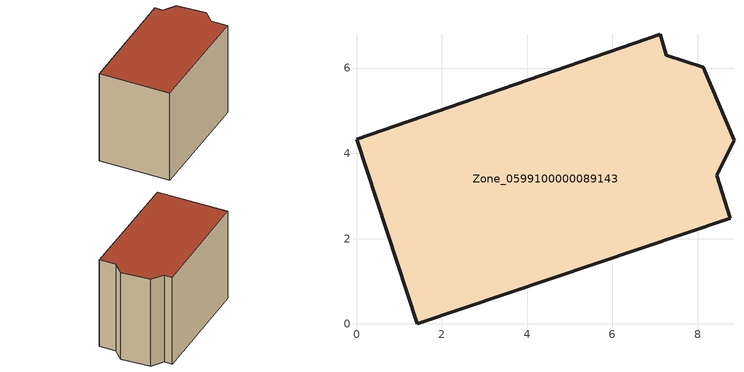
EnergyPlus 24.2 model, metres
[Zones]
Zone_0599100000089143
 floor ground (C_G): 0,4.33 7.12,6.8 7.26,6.3 8.13,6.02 8.85,4.31 8.45,3.49 8.77,2.48 1.43,0 z0
 wall outside (C_F): 1.43,0 8.77,2.48 8.45,3.49 8.85,4.31 8.13,6.02 7.26,6.3 7.12,6.8 0,4.33 1.43,0 z0:6.09
 roof outside (C_R): 7.12,6.8 0,4.33 1.43,0 8.77,2.48 8.45,3.49 8.85,4.31 8.13,6.02 7.26,6.3 z6.09
[BUILDING]
Pand.0599100000089143: North Axis=0; Terrain=City; Loads Convergence Tolerance Value=0.04; Temperature Convergence Tolerance Value=0.4; Solar Distribution=FullExterior; Maximum Number of Warmup Days=25; Minimum Number of Warmup Days=1
[Site:Location]
Rotterdam.The.Hague.AP_ZH_NLD Design_Conditions: Latitude=51.96; Longitude=4.45; Time Zone=1; Elevation=-4.5
[SITE:GROUNDTEMPERATURE:BUILDINGSURFACE]
18, 18, 18, 18, 18, 18, 18, 18, 18, 18, 18, 18
[MATERIAL] Thermal Absorptance=0.9; Solar Absorptance=0.7; Visible Absorptance=0.7
Name | Roughness | Thickness | Conductivity | Density | Specific Heat
G.TI.1946 | MediumSmooth | 0.15 | 1 | 540 | 1210
F.TI.1946 | Rough | 0.3 | 0.857143 | 1920 | 840
R.TI.1946 | MediumRough | 0.2 | 0.1 | 1500 | 1000
[CONSTRUCTION]
C_G: G.TI.1946
C_F: F.TI.1946
C_R: R.TI.1946
[ZONE]
Zone_0599100000089143: Type=1; Multiplier=1; Ceiling Height=Autocalculate; Volume=Autocalculate; Floor Area=autocalculate; Part of Total Floor Area=Yes
[ZONEINFILTRATION:DESIGNFLOWRATE]
Infil_Zone_0599100000089143: Zone or ZoneList or Space or SpaceList=Zone_0599100000089143; Schedule=AlwaysOn; Design Flow Rate Calculation Method=Flow/Area; Flow Rate per Floor Area=0.003; Constant Term Coefficient=1; Temperature Term Coefficient=0; Velocity Term Coefficient=0; Velocity Squared Term Coefficient=0
[HVACTEMPLATE:ZONE:IDEALLOADSAIRSYSTEM]
Zone_0599100000089143: Maximum Heating Supply Air Temperature=50; Minimum Cooling Supply Air Temperature=13; Maximum Heating Supply Air Humidity Ratio=0.0156; Minimum Cooling Supply Air Humidity Ratio=0.0077; Heating Limit=NoLimit; Cooling Limit=NoLimit; Dehumidification Control Type=ConstantSensibleHeatRatio; Cooling Sensible Heat Ratio=0.7; Dehumidification Setpoint=60; Humidification Control Type=None; Humidification Setpoint=30; Outdoor Air Method=None; Outdoor Air Flow Rate per Person=0.00944; Outdoor Air Flow Rate per Zone Floor Area=0; Outdoor Air Flow Rate per Zone=0; Demand Controlled Ventilation Type=None; Outdoor Air Economizer Type=NoEconomizer; Heat Recovery Type=None; Sensible Heat Recovery Effectiveness=0.7; Latent Heat Recovery Effectiveness=0.65
[ZONECONTROL:THERMOSTAT]
ThermostatControl_Zone_0599100000089143: Zone or ZoneList=Zone_0599100000089143; Control Type Schedule=DualSetpointControlType; Control 1=Thermostat_Zone_0599100000089143; Temperature Difference Between Cutout And Setpoint=0
[THERMOSTATSETPOINT:DUALSETPOINT]
Thermostat_Zone_0599100000089143: Heating Setpoint Temperature Schedule=HeatingSetpoint_Zone_0599100000089143; Cooling Setpoint Temperature Schedule=CoolingSetpoint_Zone_0599100000089143
[SCHEDULE:COMPACT]
HeatingSetpoint_Zone_0599100000089143: Through: 12/31, For: AllDays, Until: 24:00, 21
CoolingSetpoint_Zone_0599100000089143: Through: 12/31, For: AllDays, Until: 24:00, 24
DualSetpointControlType: Through: 12/31, For: AllDays, Until: 24:00, 4
AlwaysOn: Through: 12/31, For: AllDays, Until: 24:00, 1
